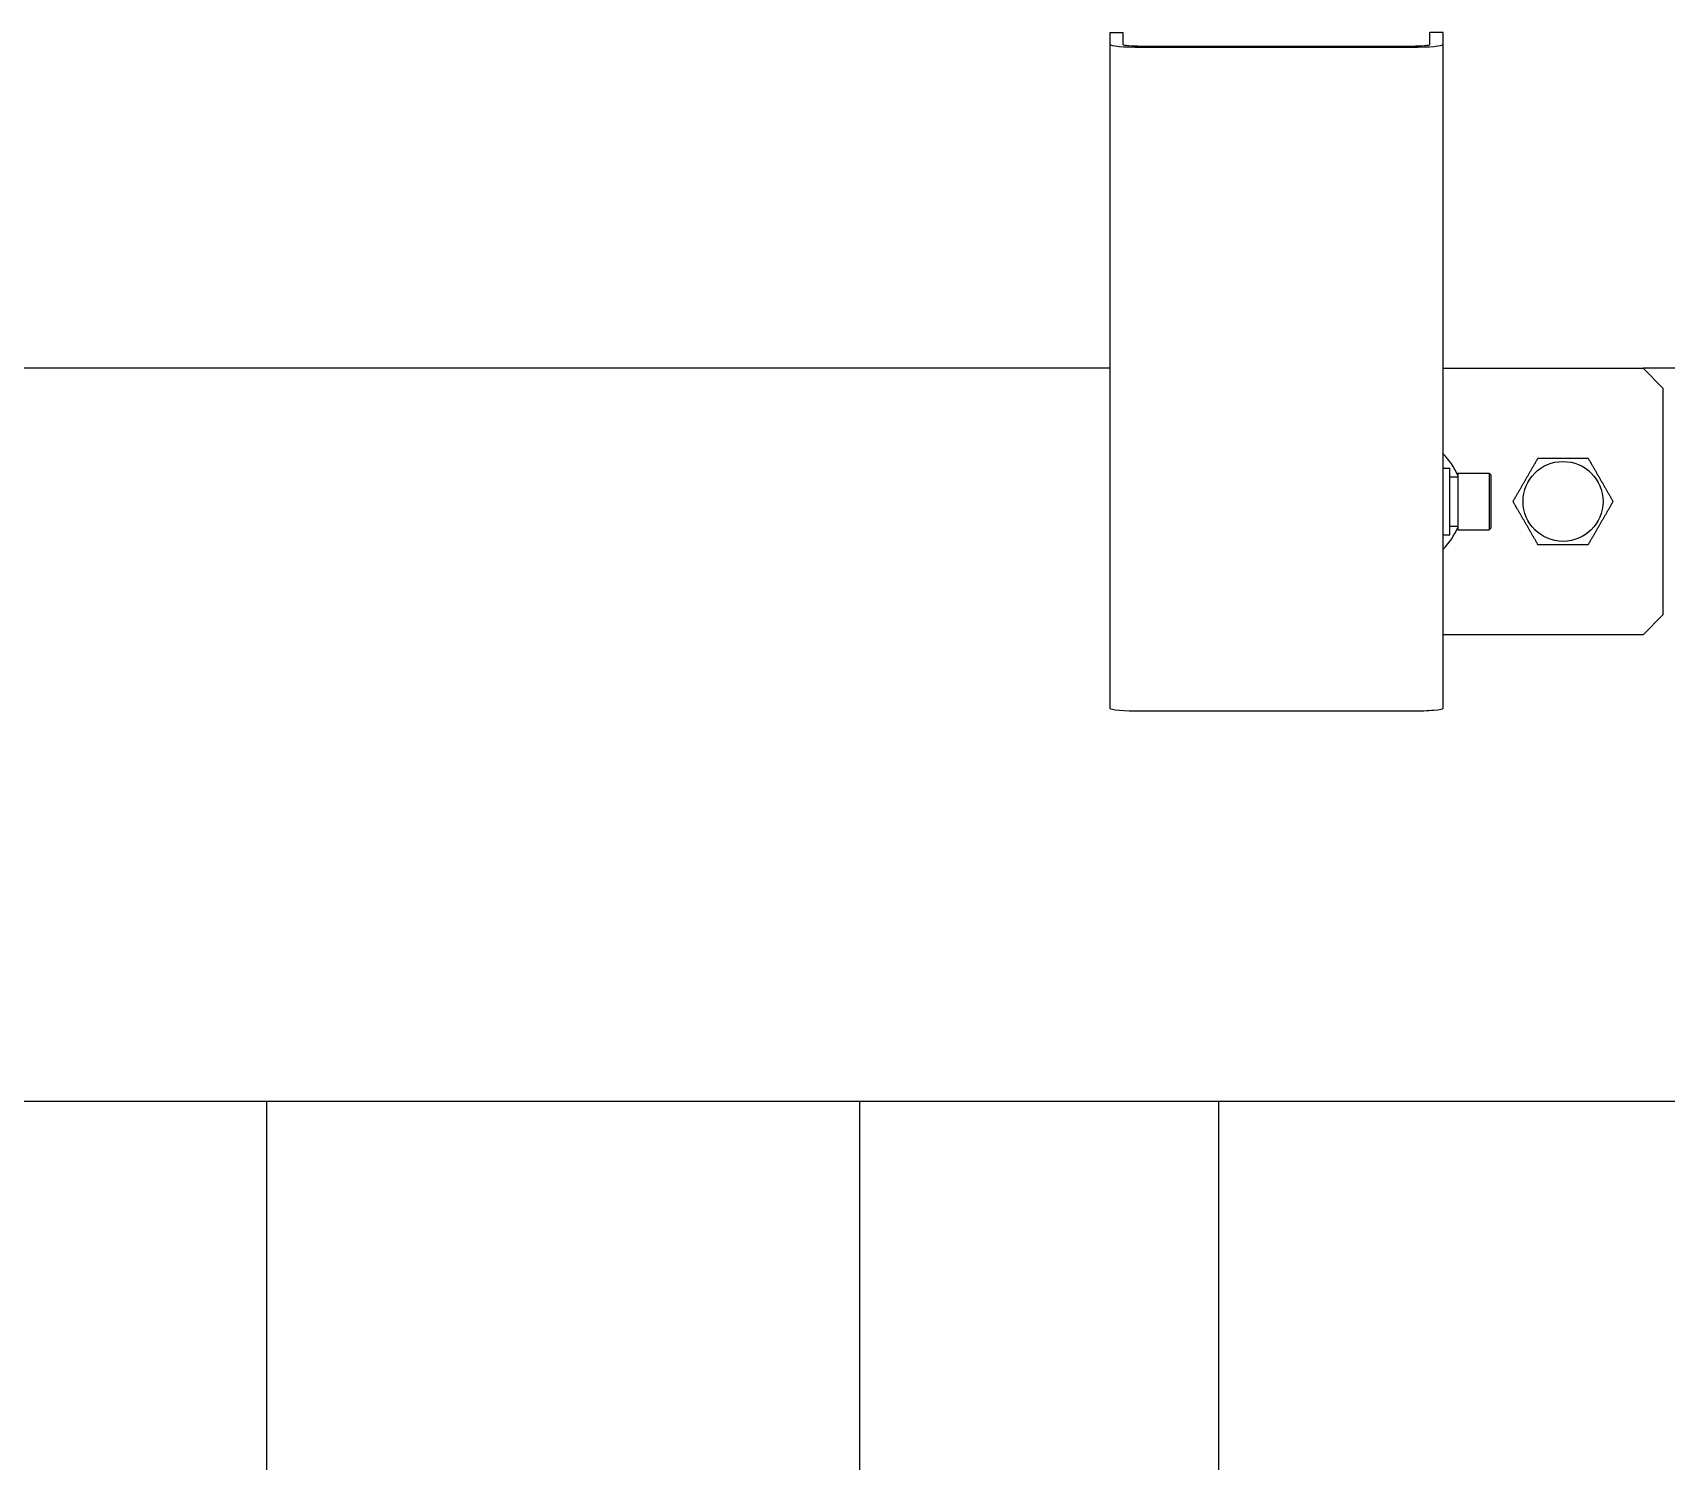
# Model space of a CAD drawing. Header units: millimetres. Extents: x -383313 to -161684, y -117025 to 99224.
# Drawn here: x -337675.6 to -337430.4, y -7533.2 to -7318.8 of the extents above; entities that cross this region are included whole.
import ezdxf

# ---------------------------------------------------------------- set-up
doc = ezdxf.new("R2010")
doc.units = ezdxf.units.MM
doc.header["$MEASUREMENT"] = 0

# ---------------------------------------------------------------- blocks, each defined once
blk = doc.blocks.new('*U114')
at = {"color": 3}
for p, q in [((-294.44, -470), (-294.44, 457)), ((-205.44, -470), (-205.44, 457)), ((-348.31, -470), (-348.31, 110)), ((0, -470), (-1500, -470)), ((-382, -528.97), (-382, -628.59)), ((-336.7, -528.56), (-377.3, -528.56)), ((-332, -628.59), (-332, -528.97)), ((-415, -543), (-412, -540)), ((-412, -540), (-382, -540)), ((-415, -577), (-415, -543)), ((-389.2, -556.05), (-388.9, -555.75)), ((-389.2, -556.05), (-389.2, -563.95)), ((-388.9, -564.25), (-388.9, -555.75)), ((-384.2, -555.75), (-388.9, -555.75)), ((-384.2, -564.25), (-384.2, -555.75)), ((-383, -556.3), (-384.2, -556.3)), ((-383, -555), (-383, -565)), ((-382, -555), (-383, -555)), ((-383, -563.7), (-384.2, -563.7)), ((-389.2, -563.95), (-388.9, -564.25)), ((-384.2, -564.25), (-388.9, -564.25)), ((-382, -565), (-383, -565)), ((-412, -580), (-415, -577)), ((-1082, -580), (-412, -580)), ((-382, -580), (-412, -580)), ((-332, -580), (0, -580)), ((-382, -628.59), (-382, -630.36)), ((-380, -628.59), (-380, -630.36)), ((-336.7, -628.18), (-377.3, -628.18)), ((-336.7, -628.35), (-377.3, -628.35)), ((-334, -628.59), (-334, -630.36)), ((-332, -630.36), (-332, -628.59)), ((-382, -630.36), (-380, -630.36)), ((-332, -630.36), (-334, -630.36))]:
    blk.add_line(p, q, dxfattribs=at)
blk.add_circle((-400, -560), 6, dxfattribs=at)
for start, end in [(134.427, 156.9261), (203.0739, 225.573)]:
    blk.add_arc((-375, -560), 10, start, end, dxfattribs=at)
for centre, major_axis, start_param, end_param in [((-377.3, -528.97), (4.7, 0), 1.570796, 3.141593), ((-336.7, -528.97), (-4.7, 0), 3.141593, 4.712389), ((-377.3, -628.59), (-4.7, 0), -1.570796, 0), ((-377.3, -628.59), (-2.7, 0), -1.570796, 0), ((-336.7, -628.59), (4.7, 0), 0, 1.570796), ((-336.7, -628.59), (2.7, 0), 0, 1.570796)]:
    blk.add_ellipse(centre, major_axis=major_axis, ratio=0.087156, start_param=start_param, end_param=end_param, dxfattribs=at)
for points in [[(-407.51, -560), (-405.63, -556.75), (-403.75, -553.5)], [(-403.75, -553.5), (-400, -553.5), (-396.25, -553.5)], [(-396.25, -553.5), (-394.37, -556.75), (-392.49, -560)], [(-403.75, -566.5), (-405.63, -563.25), (-407.51, -560)], [(-392.49, -560), (-394.37, -563.25), (-396.25, -566.5)], [(-396.25, -566.5), (-400, -566.5), (-403.75, -566.5)]]:
    blk.add_rational_spline(points, [1.2245094272, 1.41394169484, 1.2245094272], degree=2, dxfattribs=at)

msp = doc.modelspace()

# ---------------------------------------------------------------- block references
at = {"rotation": 180}
msp.add_blockref('*U114', (-337845.92357, -7949.1439), dxfattribs=at)

doc.saveas('drawing.dxf')
